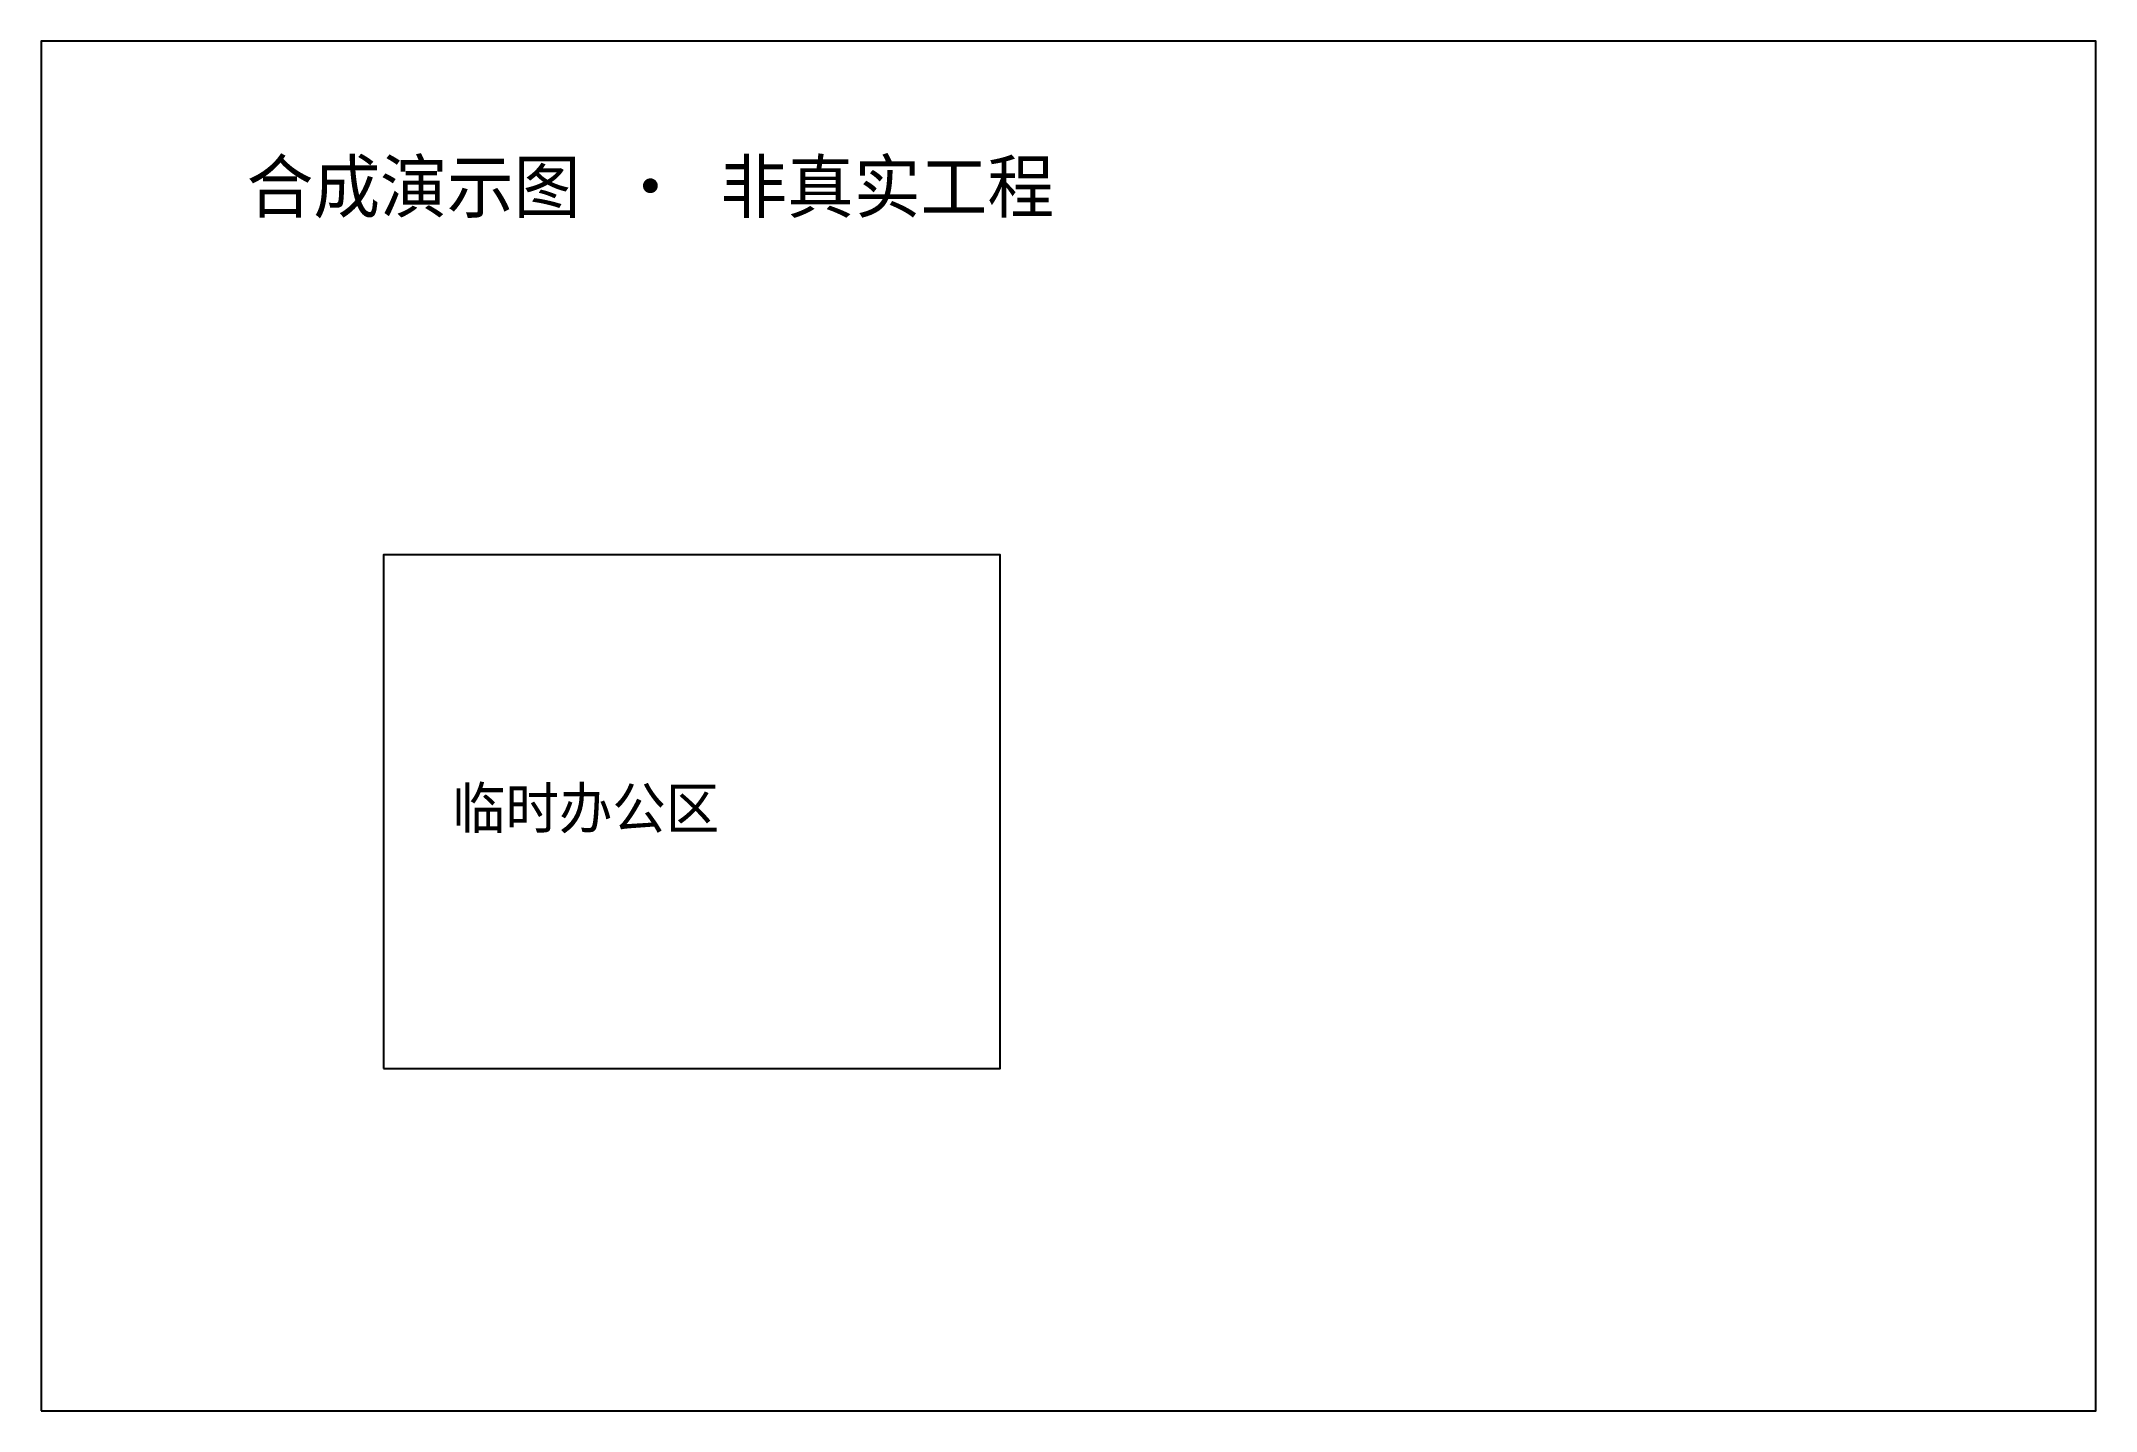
# Model space of a CAD drawing. Header units: millimetres. Extents: x 0 to 60000, y 0 to 40000.
import ezdxf

# ---------------------------------------------------------------- set-up
doc = ezdxf.new("R2010")
doc.units = ezdxf.units.MM
for name, color, linetype in [('ANNOTATION', 3, 'Continuous'), ('BUILDING', 7, 'Continuous'), ('SITE', 4, 'Continuous')]:
    doc.layers.add(name, color=color, linetype=linetype)

msp = doc.modelspace()

# ---------------------------------------------------------------- linework, layer by layer
at = {"layer": 'BUILDING'}
msp.add_lwpolyline([(10000, 10000), (28000, 10000), (28000, 25000), (10000, 25000)], close=True, dxfattribs=at)
at = {"layer": 'SITE'}
msp.add_lwpolyline([(0, 0), (60000, 0), (60000, 40000), (0, 40000)], close=True, dxfattribs=at)

# ---------------------------------------------------------------- texts
at = {"layer": 'ANNOTATION'}
for s, height, p in [('合成演示图 · 非真实工程', 1500, (6000, 35000)), ('临时办公区', 1200, (12000, 17000))]:
    msp.add_text(s, height=height, dxfattribs=at).set_placement(p)

doc.saveas('drawing.dxf')
